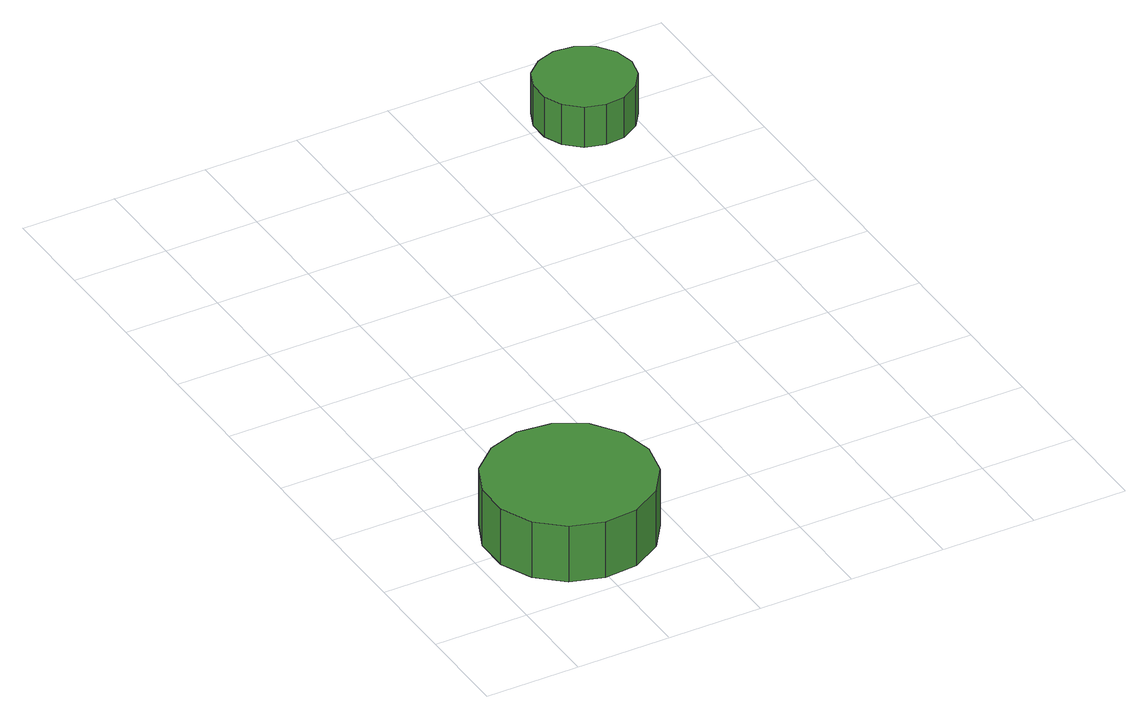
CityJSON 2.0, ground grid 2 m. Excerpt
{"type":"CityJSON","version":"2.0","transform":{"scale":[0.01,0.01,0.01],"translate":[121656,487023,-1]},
"CityObjects":{
"tree1":{"type":"SolitaryVegetationObject","attributes":{"function":"something"},"geometry":[{"type":"MultiSurface","lod":"1","boundaries":[[[0,1,2,3,4,5,6,7,8,9,10,11,12,13,14]],[[15,16,17,18,19,20,21,22,23,24,25,26,27,28,29]],[[0,29,28,1]],[[1,28,27,2]],[[2,27,26,3]],[[3,26,25,4]],[[4,25,24,5]],[[5,24,23,6]],[[6,23,22,7]],[[7,22,21,8]],[[8,21,20,9]],[[9,20,19,10]],[[10,19,18,11]],[[11,18,17,12]],[[12,17,16,13]],[[13,16,15,14]],[[14,15,29,0]]]}]},
"tree2":{"type":"SolitaryVegetationObject","attributes":{"function":"something"},"geometry":[{"type":"MultiSurface","lod":"1","boundaries":[[[30,31,32,33,34,35,36,37,38,39,40,41,42,43,44]],[[45,46,47,48,49,50,51,52,53,54,55,56,57,58,59]],[[30,59,58,31]],[[31,58,57,32]],[[32,57,56,33]],[[33,56,55,34]],[[34,55,54,35]],[[35,54,53,36]],[[36,53,52,37]],[[37,52,51,38]],[[38,51,50,39]],[[39,50,49,40]],[[40,49,48,41]],[[41,48,47,42]],[[42,47,46,43]],[[43,46,45,44]],[[44,45,59,30]]]}]}
},
"vertices":[
[386,207,192],[371,278,192],[329,337,192],[266,373,192],[194,381,192],[125,358,192],[71,310,192],[41,244,192],[41,171,192],[71,105,192],[125,56,192],[194,34,192],[266,41,192],[329,78,192],[371,136,192],[371,136,63],[329,78,63],[266,41,63],[194,34,63],[125,56,63],[71,105,63],[41,171,63],[41,244,63],[71,310,63],[125,358,63],[194,381,63],[266,373,63],[329,337,63],[371,278,63],[386,207,63],
[1018,1393,161],[1009,1435,161],[984,1470,161],[946,1491,161],[904,1496,161],[863,1482,161],[831,1454,161],[814,1415,161],[814,1372,161],[831,1333,161],[863,1304,161],[904,1291,161],[946,1295,161],[984,1317,161],[1009,1351,161],[1009,1351,68],[984,1317,68],[946,1295,68],[904,1291,68],[863,1304,68],[831,1333,68],[814,1372,68],[814,1415,68],[831,1454,68],[863,1482,68],[904,1496,68],[946,1491,68],[984,1470,68],[1009,1435,68],[1018,1393,68]
]}
